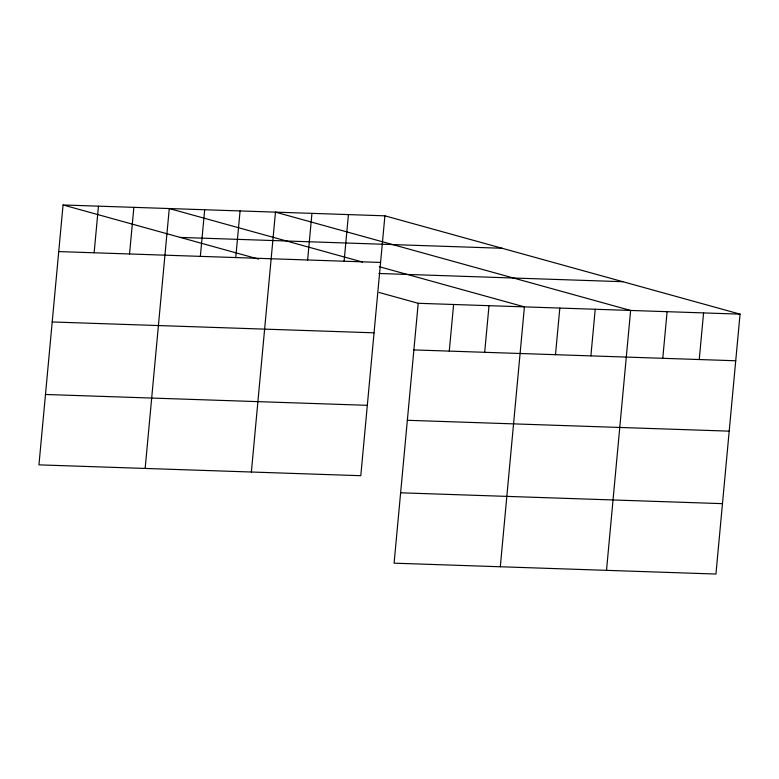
<?xml version="1.0" encoding="UTF-8"?>
<svg xmlns="http://www.w3.org/2000/svg" width="779" height="779" viewBox="0 0 779 779"><rect width="100%" height="100%" fill="white"/><g stroke="black" fill="none" stroke-linecap="round" stroke-linejoin="round"><path stroke-width="1.17" d="M63.06 204.965L38.95 464.859L360.794 475.706L384.904 215.822L63.06 204.965L258.521 259.086M94.132 252.786L98.466 206.162M129.538 253.983L133.861 207.36M145.157 468.432L169.267 208.548L362.498 262.046M200.349 256.369L204.673 209.746M235.745 257.557L240.078 210.934M251.374 472.016L275.474 212.131L630.62 310.461L606.51 570.345M307.627 259.982L311.951 213.358M344.104 261.208L348.427 214.585M379.139 292.476L418.206 303.294L394.096 563.178L715.94 574.035L740.05 314.141L384.904 215.822M449.279 351.115L453.602 304.492M484.684 352.303L489.008 305.68M500.303 566.761L524.413 306.877L379.266 266.691M555.495 354.688L559.819 308.065M590.891 355.886L595.214 309.263M662.773 358.311L667.097 311.688M699.25 359.538L703.573 312.915M180.261 237.42L502.104 248.267M58.737 251.588L380.58 262.445M378.896 273.478L622.849 281.696M418.206 303.294L740.05 314.141M52.203 321.97L374.056 332.818M413.883 349.917L735.727 360.765M45.474 394.476L367.328 405.323M407.349 420.29L729.193 431.147M400.62 492.805L722.474 503.653"/></g></svg>
